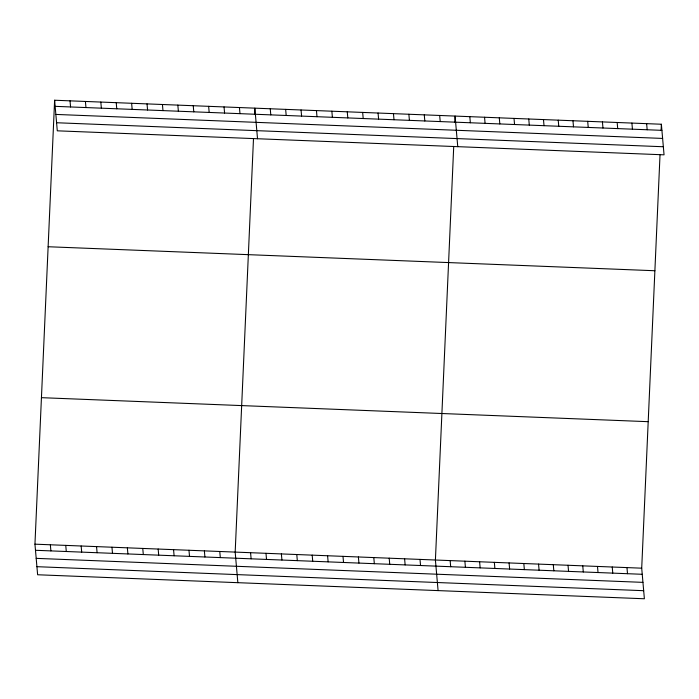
<?xml version="1.0" encoding="UTF-8"?>
<svg xmlns="http://www.w3.org/2000/svg" width="699" height="699" viewBox="0 0 699 699"><rect width="100%" height="100%" fill="white"/><g stroke="black" fill="none" stroke-linecap="round" stroke-linejoin="round"><path stroke-width="1.05" d="M660.031 154.584L641.708 568.182L644.382 598.763L37.624 574.761L34.95 544.171L54.618 100.237L661.376 124.239L664.05 154.828L57.292 130.818L54.618 100.237M253.501 138.498L235.179 552.096L237.852 582.686M254.567 114.435L254.847 108.153L257.52 138.743M453.73 146.423L435.407 560.013L438.081 590.603M454.796 122.36L455.075 116.078L457.758 146.668M661.097 130.521L661.376 124.239M55.151 106.344L661.909 130.346M55.859 114.426L662.617 138.428M56.593 122.744L663.342 146.746M48.126 246.738L654.884 270.74M41.442 397.67L648.191 421.68M34.95 544.171L641.708 568.182M35.483 550.288L642.241 574.29M36.191 558.361L642.949 582.363M36.916 566.688L643.674 590.69M646.636 123.653L647.169 129.769M631.905 123.076L632.438 129.184M617.165 122.491L617.706 128.599M602.433 121.906L602.966 128.013M626.968 567.597L627.501 573.704M587.693 121.32L588.235 127.436M612.237 567.011L612.77 573.119M572.962 120.744L573.495 126.851M597.496 566.426L598.029 572.542M558.221 120.158L558.763 126.266M582.765 565.849L583.298 571.957M543.49 119.573L544.023 125.689M568.025 565.264L568.558 571.371M528.759 118.996L529.292 125.104M553.293 564.678L553.826 570.795M514.018 118.411L514.551 124.518M538.553 564.102L539.095 570.209M499.287 117.825L499.82 123.933M523.822 563.516L524.355 569.624M484.547 117.24L485.08 123.356M509.082 562.931L509.623 569.038M469.815 116.663L470.348 122.771M494.35 562.346L494.883 568.462M479.61 561.769L480.152 567.876M439.671 115.466L440.213 121.574M464.879 561.183L465.412 567.291M424.276 114.854L424.809 120.971M450.147 560.598L450.68 566.714M408.871 114.252L409.404 120.359M393.467 113.64L394 119.747M420.003 559.41L420.545 565.517M378.063 113.028L378.605 119.145M404.607 558.798L405.14 564.906M362.667 112.417L363.2 118.533M389.203 558.186L389.736 564.303M347.263 111.814L347.796 117.921M373.799 557.584L374.332 563.691M331.859 111.202L332.392 117.31M358.395 556.972L358.928 563.079M316.455 110.591L316.988 116.707M342.991 556.36L343.532 562.468M301.059 109.988L301.592 116.095M327.595 555.749L328.128 561.865M285.655 109.376L286.188 115.484M312.191 555.146L312.724 561.253M270.251 108.764L270.784 114.872M296.787 554.534L297.32 560.642M281.382 553.923L281.924 560.03M239.442 107.55L239.984 113.657M265.987 553.311L266.52 559.427M224.047 106.938L224.58 113.046M250.583 552.708L251.116 558.816M208.643 106.327L209.176 112.434M193.239 105.715L193.772 111.831M219.774 551.485L220.307 557.592M177.834 105.112L178.376 111.22M204.379 550.873L204.912 556.989M162.439 104.501L162.972 110.608M188.975 550.27L189.508 556.378M147.035 103.889L147.568 109.996M173.57 549.659L174.103 555.766M131.63 103.277L132.163 109.394M158.166 549.047L158.699 555.163M116.226 102.674L116.759 108.782M142.762 548.435L143.304 554.552M100.822 102.063L101.364 108.17M127.367 547.833L127.9 553.94M85.427 101.451L85.96 107.567M111.962 547.221L112.495 553.328M70.022 100.839L70.555 106.956M96.558 546.609L97.091 552.726M81.154 546.006L81.687 552.114M65.758 545.395L66.291 551.502M50.354 544.783L50.887 550.891"/></g></svg>
